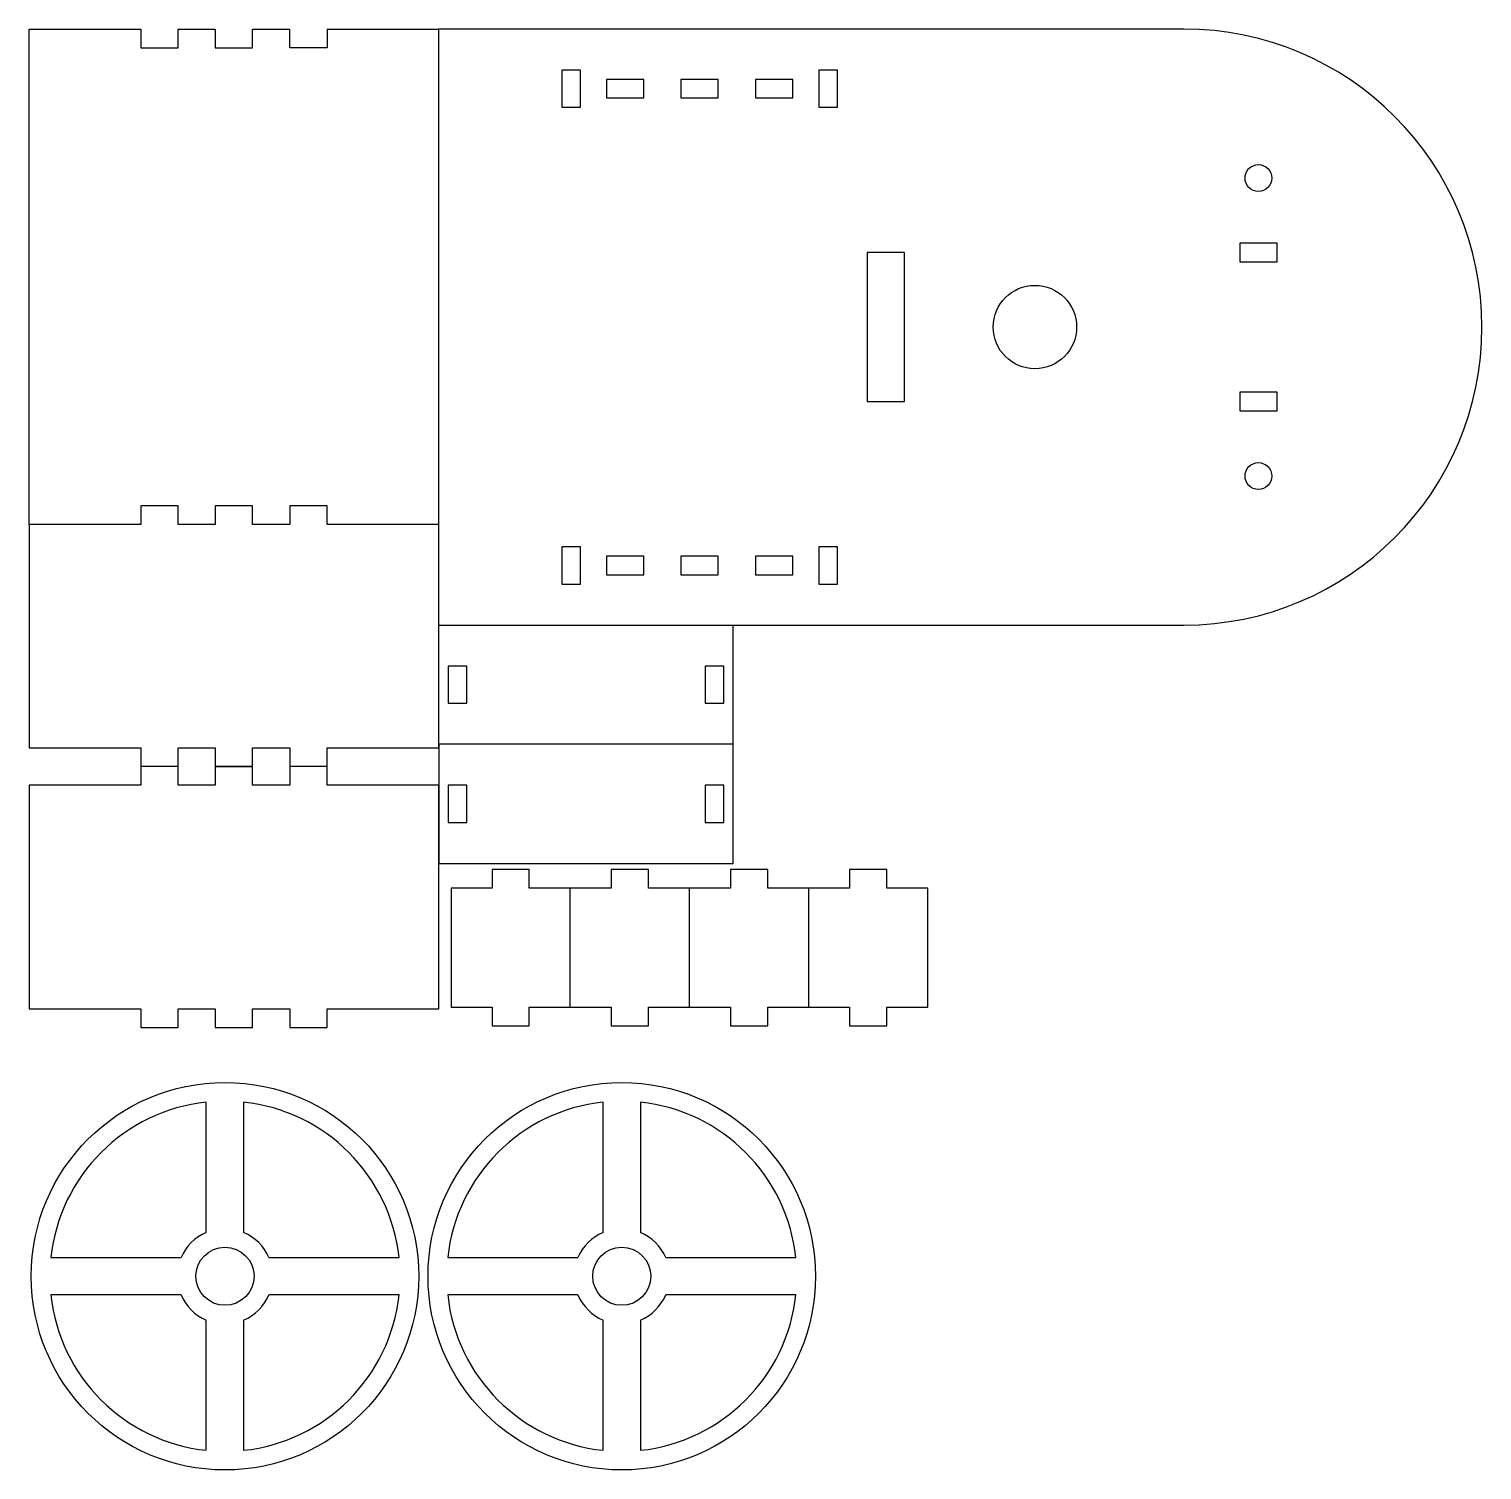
# Model space of a CAD drawing. Header units: inches. Extents: x 31.75 to 41.5, y 4.57 to 14.24.
import ezdxf

# ---------------------------------------------------------------- set-up
doc = ezdxf.new("R2010")
doc.units = ezdxf.units.IN
doc.header["$MEASUREMENT"] = 0

msp = doc.modelspace()

# ---------------------------------------------------------------- linework, layer by layer
at = {"color": 7, "linetype": 'Continuous', "lineweight": 25}
for p, q in [((31.7517, 14.2447), (32.5017, 14.2447)), ((31.7517, 10.9197), (31.7517, 14.2447)), ((32.5017, 14.2447), (32.5017, 14.1197)), ((32.7517, 14.2447), (33.0017, 14.2447)), ((32.7517, 14.1197), (32.7517, 14.2447)), ((33.0017, 14.2447), (33.0017, 14.1197)), ((33.2517, 14.2447), (33.5017, 14.2447)), ((33.2517, 14.1197), (33.2517, 14.2447)), ((33.5017, 14.1197), (33.5017, 14.2447)), ((33.7517, 14.2447), (34.5017, 14.2447)), ((33.7517, 14.2447), (33.7517, 14.1197)), ((34.5017, 10.9197), (34.5017, 14.2447)), ((39.5017, 14.2447), (34.5017, 14.2447)), ((32.5017, 14.1197), (32.7517, 14.1197)), ((33.0017, 14.1197), (33.2517, 14.1197)), ((33.7517, 14.1197), (33.5017, 14.1197)), ((35.4517, 13.9697), (35.3267, 13.9697)), ((35.3267, 13.9697), (35.3267, 13.7197)), ((35.4517, 13.7197), (35.4517, 13.9697)), ((37.1767, 13.9697), (37.0517, 13.9697)), ((37.0517, 13.9697), (37.0517, 13.7197)), ((37.1767, 13.7197), (37.1767, 13.9697)), ((35.6267, 13.9072), (35.6267, 13.7822)), ((35.8767, 13.9072), (35.6267, 13.9072)), ((35.8767, 13.7822), (35.8767, 13.9072)), ((36.3767, 13.9072), (36.1267, 13.9072)), ((36.1267, 13.9072), (36.1267, 13.7822)), ((36.3767, 13.7822), (36.3767, 13.9072)), ((36.8767, 13.9072), (36.6267, 13.9072)), ((36.6267, 13.9072), (36.6267, 13.7822)), ((36.8767, 13.7822), (36.8767, 13.9072)), ((35.6267, 13.7822), (35.8767, 13.7822)), ((36.1267, 13.7822), (36.3767, 13.7822)), ((36.6267, 13.7822), (36.8767, 13.7822)), ((35.3267, 13.7197), (35.4517, 13.7197)), ((37.0517, 13.7197), (37.1767, 13.7197)), ((40.1267, 12.8072), (39.8767, 12.8072)), ((39.8767, 12.8072), (39.8767, 12.6822)), ((40.1267, 12.6822), (40.1267, 12.8072)), ((37.6267, 12.7447), (37.3767, 12.7447)), ((37.3767, 12.7447), (37.3767, 11.7447)), ((37.6267, 11.7447), (37.6267, 12.7447)), ((39.8767, 12.6822), (40.1267, 12.6822)), ((40.1267, 11.8072), (39.8767, 11.8072)), ((39.8767, 11.8072), (39.8767, 11.6822)), ((40.1267, 11.6822), (40.1267, 11.8072)), ((37.3767, 11.7447), (37.6267, 11.7447)), ((39.8767, 11.6822), (40.1267, 11.6822)), ((32.7517, 11.0447), (32.5017, 11.0447)), ((32.5017, 11.0447), (32.5017, 10.9197)), ((32.7517, 10.9197), (32.7517, 11.0447)), ((33.2517, 11.0447), (33.0017, 11.0447)), ((33.0017, 11.0447), (33.0017, 10.9197)), ((33.2517, 10.9197), (33.2517, 11.0447)), ((33.7517, 11.0447), (33.5017, 11.0447)), ((33.5017, 11.0447), (33.5017, 10.9197)), ((33.7517, 10.9197), (33.7517, 11.0447)), ((32.5017, 10.9197), (31.7517, 10.9197)), ((31.7517, 10.9197), (31.7517, 9.4197)), ((33.0017, 10.9197), (32.7517, 10.9197)), ((33.5017, 10.9197), (33.2517, 10.9197)), ((34.5017, 10.9197), (33.7517, 10.9197)), ((34.5017, 9.4197), (34.5017, 10.9197)), ((35.4517, 10.7697), (35.3267, 10.7697)), ((35.3267, 10.7697), (35.3267, 10.5197)), ((35.4517, 10.5197), (35.4517, 10.7697)), ((37.1767, 10.7697), (37.0517, 10.7697)), ((37.0517, 10.7697), (37.0517, 10.5197)), ((37.1767, 10.5197), (37.1767, 10.7697)), ((35.6267, 10.7072), (35.6267, 10.5822)), ((35.8767, 10.7072), (35.6267, 10.7072)), ((35.8767, 10.5822), (35.8767, 10.7072)), ((36.3767, 10.7072), (36.1267, 10.7072)), ((36.1267, 10.7072), (36.1267, 10.5822)), ((36.3767, 10.5822), (36.3767, 10.7072)), ((36.6267, 10.7072), (36.6267, 10.5822)), ((36.8767, 10.7072), (36.6267, 10.7072)), ((36.8767, 10.5822), (36.8767, 10.7072)), ((35.6267, 10.5822), (35.8767, 10.5822)), ((36.1267, 10.5822), (36.3767, 10.5822)), ((36.6267, 10.5822), (36.8767, 10.5822)), ((35.3267, 10.5197), (35.4517, 10.5197)), ((37.0517, 10.5197), (37.1767, 10.5197)), ((34.5017, 10.2447), (39.5017, 10.2447)), ((36.4767, 9.4447), (36.4767, 10.2447)), ((34.5642, 9.9697), (34.5642, 9.7197)), ((34.6892, 9.9697), (34.5642, 9.9697)), ((34.6892, 9.7197), (34.6892, 9.9697)), ((36.2892, 9.9697), (36.2892, 9.7197)), ((36.4142, 9.9697), (36.2892, 9.9697)), ((36.4142, 9.7197), (36.4142, 9.9697)), ((34.5642, 9.7197), (34.6892, 9.7197)), ((36.2892, 9.7197), (36.4142, 9.7197)), ((31.7517, 9.4197), (32.5017, 9.4197)), ((32.5017, 9.4197), (32.5017, 9.2947)), ((32.7517, 9.2947), (32.7517, 9.4197)), ((32.7517, 9.4197), (33.0017, 9.4197)), ((33.0017, 9.4197), (33.0017, 9.2947)), ((33.2517, 9.2947), (33.2517, 9.4197)), ((33.2517, 9.4197), (33.5017, 9.4197)), ((33.5017, 9.4197), (33.5017, 9.2947)), ((33.7517, 9.2947), (33.7517, 9.4197)), ((33.7517, 9.4197), (34.5017, 9.4197)), ((34.5017, 9.4447), (34.5017, 8.6447)), ((36.4767, 9.4447), (34.5017, 9.4447)), ((36.4767, 8.6447), (36.4767, 9.4447)), ((32.7517, 9.2947), (32.5017, 9.2947)), ((32.5017, 9.2947), (32.5017, 9.1697)), ((32.7517, 9.1697), (32.7517, 9.2947)), ((33.2517, 9.2947), (33.0017, 9.2947)), ((33.0017, 9.2947), (33.0017, 9.1697)), ((33.0017, 9.2947), (33.2517, 9.2947)), ((33.2517, 9.1697), (33.2517, 9.2947)), ((33.7517, 9.2947), (33.5017, 9.2947)), ((33.5017, 9.2947), (33.5017, 9.1697)), ((33.7517, 9.1697), (33.7517, 9.2947)), ((32.5017, 9.1697), (31.7517, 9.1697)), ((31.7517, 9.1697), (31.7517, 7.6697)), ((33.0017, 9.1697), (32.7517, 9.1697)), ((33.5017, 9.1697), (33.2517, 9.1697)), ((34.5017, 9.1697), (33.7517, 9.1697)), ((34.5017, 7.6697), (34.5017, 9.1697)), ((34.5642, 9.1697), (34.5642, 8.9197)), ((34.6892, 9.1697), (34.5642, 9.1697)), ((34.6892, 8.9197), (34.6892, 9.1697)), ((36.2892, 9.1697), (36.2892, 8.9197)), ((36.4142, 9.1697), (36.2892, 9.1697)), ((36.4142, 8.9197), (36.4142, 9.1697)), ((34.5642, 8.9197), (34.6892, 8.9197)), ((36.2892, 8.9197), (36.4142, 8.9197)), ((34.5017, 8.6447), (36.4767, 8.6447)), ((34.8585, 8.6047), (34.8585, 8.4797)), ((35.1085, 8.6047), (34.8585, 8.6047)), ((35.1085, 8.4797), (35.1085, 8.6047)), ((35.6585, 8.6047), (35.6585, 8.4797)), ((35.9085, 8.6047), (35.6585, 8.6047)), ((35.9085, 8.4797), (35.9085, 8.6047)), ((36.4585, 8.6047), (36.4585, 8.4797)), ((36.7085, 8.6047), (36.4585, 8.6047)), ((36.7085, 8.4797), (36.7085, 8.6047)), ((37.2585, 8.6047), (37.2585, 8.4797)), ((37.5085, 8.6047), (37.2585, 8.6047)), ((37.5085, 8.4797), (37.5085, 8.6047)), ((34.5835, 8.4797), (34.5835, 7.6797)), ((34.8585, 8.4797), (34.5835, 8.4797)), ((35.3835, 8.4797), (35.1085, 8.4797)), ((35.3835, 7.6797), (35.3835, 8.4797)), ((35.6585, 8.4797), (35.3835, 8.4797)), ((36.1835, 8.4797), (35.9085, 8.4797)), ((36.1835, 7.6797), (36.1835, 8.4797)), ((36.4585, 8.4797), (36.1835, 8.4797)), ((36.9835, 8.4797), (36.7085, 8.4797)), ((36.9835, 7.6797), (36.9835, 8.4797)), ((37.2585, 8.4797), (36.9835, 8.4797)), ((37.7835, 8.4797), (37.5085, 8.4797)), ((37.7835, 7.6797), (37.7835, 8.4797)), ((31.7517, 7.6697), (32.5017, 7.6697)), ((32.5017, 7.6697), (32.5017, 7.5447)), ((32.7517, 7.5447), (32.7517, 7.6697)), ((32.7517, 7.6697), (33.0017, 7.6697)), ((33.0017, 7.6697), (33.0017, 7.5447)), ((33.2517, 7.5447), (33.2517, 7.6697)), ((33.2517, 7.6697), (33.5017, 7.6697)), ((33.5017, 7.6697), (33.5017, 7.5447)), ((33.7517, 7.5447), (33.7517, 7.6697)), ((33.7517, 7.6697), (34.5017, 7.6697)), ((34.5835, 7.6797), (34.8585, 7.6797)), ((34.8585, 7.6797), (34.8585, 7.5547)), ((35.1085, 7.6797), (35.3835, 7.6797)), ((35.1085, 7.5547), (35.1085, 7.6797)), ((35.3835, 7.6797), (35.6585, 7.6797)), ((35.6585, 7.6797), (35.6585, 7.5547)), ((35.9085, 7.6797), (36.1835, 7.6797)), ((35.9085, 7.5547), (35.9085, 7.6797)), ((36.1835, 7.6797), (36.4585, 7.6797)), ((36.4585, 7.6797), (36.4585, 7.5547)), ((36.7085, 7.6797), (36.9835, 7.6797)), ((36.7085, 7.5547), (36.7085, 7.6797)), ((36.9835, 7.6797), (37.2585, 7.6797)), ((37.2585, 7.6797), (37.2585, 7.5547)), ((37.5085, 7.6797), (37.7835, 7.6797)), ((37.5085, 7.5547), (37.5085, 7.6797)), ((32.5017, 7.5447), (32.7517, 7.5447)), ((33.0017, 7.5447), (33.2517, 7.5447)), ((33.5017, 7.5447), (33.7517, 7.5447)), ((34.8585, 7.5547), (35.1085, 7.5547)), ((35.6585, 7.5547), (35.9085, 7.5547)), ((36.4585, 7.5547), (36.7085, 7.5547)), ((37.2585, 7.5547), (37.5085, 7.5547)), ((32.9413, 6.169), (32.9413, 7.0428)), ((33.1913, 7.0428), (33.1913, 6.169)), ((35.6043, 6.169), (35.6043, 7.0428)), ((35.8543, 7.0428), (35.8543, 6.169)), ((31.8979, 5.9995), (32.7717, 5.9995)), ((33.3608, 5.9995), (34.2346, 5.9995)), ((34.561, 5.9995), (35.4348, 5.9995)), ((36.0239, 5.9995), (36.8977, 5.9995)), ((32.7717, 5.7495), (31.8979, 5.7495)), ((34.2346, 5.7495), (33.3608, 5.7495)), ((35.4348, 5.7495), (34.561, 5.7495)), ((36.8977, 5.7495), (36.0239, 5.7495)), ((32.9413, 4.7061), (32.9413, 5.5799)), ((33.1913, 5.5799), (33.1913, 4.7061)), ((35.6043, 4.7061), (35.6043, 5.5799)), ((35.8543, 5.5799), (35.8543, 4.7061))]:
    msp.add_line(p, q, dxfattribs=at)
for centre, radius in [((40.0017, 13.2447), 0.09), ((38.5017, 12.2447), 0.28), ((40.0017, 11.2447), 0.09), ((33.0663, 5.8745), 1.3), ((35.7293, 5.8745), 1.3), ((33.0663, 5.8745), 0.195), ((35.7293, 5.8745), 0.195)]:
    msp.add_circle(centre, radius, dxfattribs=at)
for centre, radius, start, end in [((39.5017, 12.2447), 2, 270, 90), ((33.0663, 5.8745), 1.175, 96.10685, 173.89315), ((33.0663, 5.8745), 1.175, 6.10685, 83.89315), ((35.7293, 5.8745), 1.175, 96.10685, 173.89315), ((35.7293, 5.8745), 1.175, 6.10685, 83.89315), ((33.0663, 5.8745), 0.32, 112.99339, 157.00661), ((33.0663, 5.8745), 0.32, 22.99339, 67.00661), ((35.7293, 5.8745), 0.32, 112.99339, 157.00661), ((35.7293, 5.8745), 0.32, 22.99339, 67.00661), ((33.0663, 5.8745), 1.175, 186.10685, 263.89315), ((33.0663, 5.8745), 0.32, 202.99339, 247.00661), ((33.0663, 5.8745), 0.32, 292.99339, 337.00661), ((33.0663, 5.8745), 1.175, 276.10685, 353.89315), ((35.7293, 5.8745), 1.175, 186.10685, 263.89315), ((35.7293, 5.8745), 0.32, 202.99339, 247.00661), ((35.7293, 5.8745), 0.32, 292.99339, 337.00661), ((35.7293, 5.8745), 1.175, 276.10685, 353.89315)]:
    msp.add_arc(centre, radius, start, end, dxfattribs=at)

doc.saveas('drawing.dxf')
